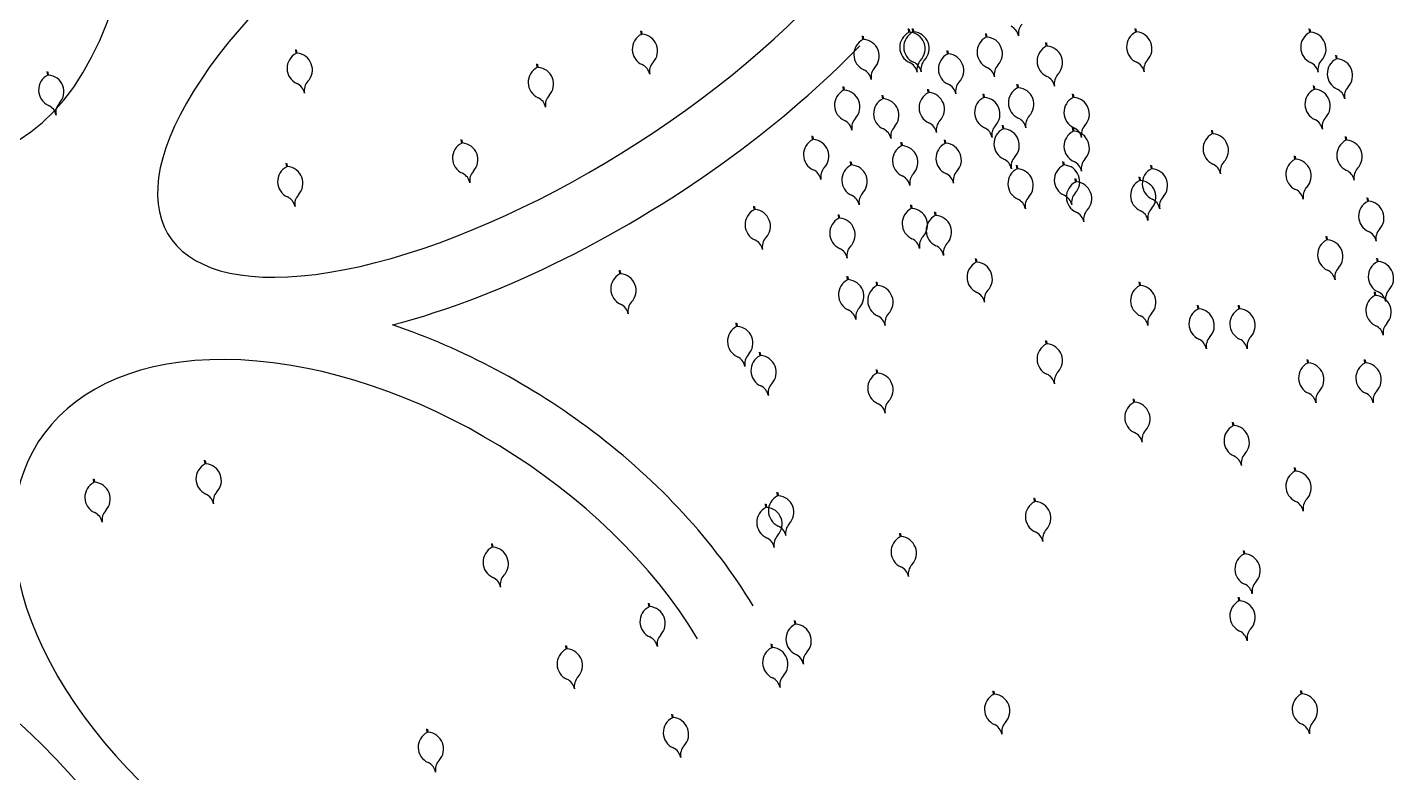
# Model space of a CAD drawing. Extents: x 3907.4 to 3911.57, y -3054.42 to -3053.7.
# Drawn here: x 3907.46963 to 3907.47843, y -3053.8627 to -3053.8579 of the extents above; entities that cross this region are included whole.
import ezdxf

# ---------------------------------------------------------------- set-up
doc = ezdxf.new("R2010")
doc.units = 0
doc.header["$LTSCALE"] = 2
doc.header["$MEASUREMENT"] = 0
doc.layers.add('AĞAÇ', color=9, linetype='CONTINUOUS')

msp = doc.modelspace()

# ---------------------------------------------------------------- linework, layer by layer
at = {"layer": 'AĞAÇ'}
for p, q in [((3907.473585990804, -3053.857948690104), (3907.473582966529, -3053.857924860811)), ((3907.473591774849, -3053.857947547848), (3907.473589177674, -3053.857927083822)), ((3907.475013672863, -3053.857982003266), (3907.475010648587, -3053.857958173972)), ((3907.475019456908, -3053.857980861009), (3907.475016859732, -3053.857960396983)), ((3907.475309283837, -3053.857935361884), (3907.475306259561, -3053.857911532591)), ((3907.475315067882, -3053.857934219628), (3907.475312470706, -3053.857913755602)), ((3907.475335102175, -3053.857933531841), (3907.4753320779, -3053.857909702548)), ((3907.47534088622, -3053.857932389585), (3907.475338289045, -3053.857911925559)), ((3907.475807155125, -3053.857966456138), (3907.47580413085, -3053.857942626845)), ((3907.47581293917, -3053.857965313882), (3907.475810341995, -3053.857944849856)), ((3907.476770855368, -3053.857933531841), (3907.476767831092, -3053.857909702548)), ((3907.476776639412, -3053.857932389585), (3907.476774042237, -3053.857911925559)), ((3907.477891990718, -3053.857935361884), (3907.477888966442, -3053.857911532591)), ((3907.477897774763, -3053.857934219628), (3907.477895177587, -3053.857913755602)), ((3907.471362150999, -3053.858070455688), (3907.471359126723, -3053.858046626394)), ((3907.471367935044, -3053.858069313431), (3907.471365337868, -3053.858048849405)), ((3907.475558219592, -3053.858075286289), (3907.475555195316, -3053.858051456996)), ((3907.475564003636, -3053.858074144033), (3907.475561406461, -3053.858053680007)), ((3907.476194076525, -3053.858024982207), (3907.476191052249, -3053.858001152914)), ((3907.47619986057, -3053.858023839951), (3907.476197263394, -3053.858003375925)), ((3907.472915792513, -3053.858161779875), (3907.472912768237, -3053.858137950582)), ((3907.472921576558, -3053.858160637619), (3907.472918979382, -3053.858140173593)), ((3907.478063134146, -3053.858106380544), (3907.478060109871, -3053.858082551251)), ((3907.478068918191, -3053.858105238287), (3907.478066321016, -3053.858084774261)), ((3907.469761615069, -3053.858211275371), (3907.469758590793, -3053.858187446077)), ((3907.469767399114, -3053.858210133114), (3907.469764801938, -3053.858189669088)), ((3907.474889205096, -3053.858308493588), (3907.47488618082, -3053.858284664295)), ((3907.474894989141, -3053.858307351332), (3907.474892391966, -3053.858286887306)), ((3907.475433751604, -3053.858324040716), (3907.475430727328, -3053.858300211422)), ((3907.475439535649, -3053.858322898459), (3907.475436938473, -3053.858302434433)), ((3907.475791596572, -3053.8583551351), (3907.475788572296, -3053.858331305807)), ((3907.476009415219, -3053.858292946461), (3907.476006390943, -3053.858269117168)), ((3907.476015199264, -3053.858291804205), (3907.476012602088, -3053.858271340179)), ((3907.476367260187, -3053.8583551351), (3907.476364235911, -3053.858331305807)), ((3907.47791945801, -3053.858302456905), (3907.477916433734, -3053.858278627612)), ((3907.477925242055, -3053.858301314649), (3907.47792264488, -3053.858280850623)), ((3907.47514053587, -3053.858363373954), (3907.475137511594, -3053.858339544661)), ((3907.475146319915, -3053.858362231698), (3907.475143722739, -3053.858341767672)), ((3907.475797380616, -3053.858353992844), (3907.475794783441, -3053.858333528818)), ((3907.476373044232, -3053.858353992844), (3907.476370447057, -3053.858333528818)), ((3907.475916064338, -3053.858557248145), (3907.475913040063, -3053.858533418852)), ((3907.475921848383, -3053.858556105889), (3907.475919251208, -3053.858535641863)), ((3907.476367260187, -3053.858572795272), (3907.476364235911, -3053.858548965979)), ((3907.476373044232, -3053.858571653016), (3907.476370447057, -3053.85855118899)), ((3907.47726311358, -3053.858589398636), (3907.477260089304, -3053.858565569343)), ((3907.477268897625, -3053.858588256379), (3907.477266300449, -3053.858567792353)), ((3907.472428375433, -3053.858648842211), (3907.472425351157, -3053.858625012917)), ((3907.472434159478, -3053.858647699954), (3907.472431562303, -3053.858627235928)), ((3907.474689018415, -3053.858626567492), (3907.474685994139, -3053.858602738199)), ((3907.474694802459, -3053.858625425236), (3907.474692205284, -3053.85860496121)), ((3907.475262608396, -3053.858666078296), (3907.475259584121, -3053.858642249003)), ((3907.475268392442, -3053.85866493604), (3907.475265795266, -3053.858644472014)), ((3907.475542661038, -3053.858650531038), (3907.475539636762, -3053.858626701745)), ((3907.475548445083, -3053.858649388782), (3907.475545847907, -3053.858628924756)), ((3907.478124565451, -3053.858630390368), (3907.478121541175, -3053.858606561074)), ((3907.478130349496, -3053.858629248111), (3907.47812775232, -3053.858608784085)), ((3907.474935880536, -3053.858790455444), (3907.47493285626, -3053.858766626151)), ((3907.474941664581, -3053.858789313188), (3907.474939067406, -3053.858768849162)), ((3907.476305026414, -3053.858790455444), (3907.476302002138, -3053.858766626151)), ((3907.476310810459, -3053.858789313188), (3907.476308213284, -3053.858768849162)), ((3907.477796393457, -3053.858753365432), (3907.477793369181, -3053.858729536139)), ((3907.477802177502, -3053.858752223176), (3907.477799580327, -3053.85873175915)), ((3907.471301223781, -3053.85880104919), (3907.471298199505, -3053.858777219897)), ((3907.471307007826, -3053.858799906934), (3907.47130441065, -3053.858779442908)), ((3907.476005944344, -3053.85881456282), (3907.476002920068, -3053.858790733527)), ((3907.476011728389, -3053.858813420564), (3907.476009131213, -3053.858792956538)), ((3907.476871352818, -3053.85881456282), (3907.476868328542, -3053.858790733527)), ((3907.476877136863, -3053.858813420564), (3907.476874539687, -3053.858792956538)), ((3907.476382818741, -3053.858899285595), (3907.476379794465, -3053.858875456302)), ((3907.476388602786, -3053.858898143339), (3907.47638600561, -3053.858877679313)), ((3907.476796099724, -3053.85888976103), (3907.476793075449, -3053.858865931737)), ((3907.476801883769, -3053.858888618774), (3907.476799286594, -3053.858868154748)), ((3907.47826539424, -3053.859023662873), (3907.478262369964, -3053.85899983358)), ((3907.478271178285, -3053.859022520617), (3907.478268581109, -3053.859002056591)), ((3907.474312754053, -3053.859077756358), (3907.474309729777, -3053.859053927064)), ((3907.474318538098, -3053.859076614101), (3907.474315940922, -3053.859056150076)), ((3907.474858087988, -3053.859132492894), (3907.474855063713, -3053.859108663601)), ((3907.474863872033, -3053.859131350638), (3907.474861274858, -3053.859110886612)), ((3907.47532484239, -3053.859070304255), (3907.475321818115, -3053.859046474961)), ((3907.475330626436, -3053.859069161998), (3907.47532802926, -3053.859048697972)), ((3907.475479174016, -3053.859115355528), (3907.475476149741, -3053.859091526235)), ((3907.475484958061, -3053.859114213271), (3907.475482360886, -3053.859093749245)), ((3907.478000900152, -3053.859272417299), (3907.477997875877, -3053.859248588006)), ((3907.478006684197, -3053.859271275043), (3907.478004087022, -3053.859250811017)), ((3907.473447345579, -3053.859491346314), (3907.473444321303, -3053.859467517022)), ((3907.473453129624, -3053.859490204058), (3907.473450532448, -3053.859469740032)), ((3907.475742559069, -3053.859416148105), (3907.475739534794, -3053.859392318812)), ((3907.475748343114, -3053.859415005848), (3907.475745745939, -3053.859394541822)), ((3907.478327628234, -3053.859412341705), (3907.478324603958, -3053.859388512411)), ((3907.478333412279, -3053.859411199448), (3907.478330815103, -3053.859390735422)), ((3907.474914777253, -3053.859528945354), (3907.474911752977, -3053.859505116061)), ((3907.474920561297, -3053.859527803098), (3907.474917964122, -3053.859507339072)), ((3907.475102909434, -3053.859566544393), (3907.475099885158, -3053.8595427151)), ((3907.475108693478, -3053.859565402137), (3907.475106096303, -3053.859544938111)), ((3907.476796099724, -3053.859566544393), (3907.476793075449, -3053.8595427151)), ((3907.476801883769, -3053.859565402137), (3907.476799286594, -3053.859544938111)), ((3907.47831206968, -3053.859630002007), (3907.478309045404, -3053.859606172714)), ((3907.478317853725, -3053.859628859751), (3907.47831525655, -3053.859608395725)), ((3907.477172364307, -3053.859716940813), (3907.477169340032, -3053.859693111519)), ((3907.477178148352, -3053.859715798556), (3907.477175551177, -3053.85969533453)), ((3907.477435749581, -3053.859716940813), (3907.477432725306, -3053.859693111519)), ((3907.477441533626, -3053.859715798556), (3907.477438936451, -3053.85969533453)), ((3907.474199874744, -3053.859829737931), (3907.474196850469, -3053.859805908638)), ((3907.474205658789, -3053.859828595675), (3907.474203061614, -3053.859808131649)), ((3907.474350380489, -3053.86001773339), (3907.474347356213, -3053.859993904096)), ((3907.474356164534, -3053.860016591133), (3907.474353567359, -3053.859996127107)), ((3907.476194076525, -3053.85994253518), (3907.476191052249, -3053.859918705887)), ((3907.47619986057, -3053.859941392924), (3907.476197263394, -3053.859920928898)), ((3907.477878436345, -3053.860065099152), (3907.477875412069, -3053.860041269859)), ((3907.47788422039, -3053.860063956896), (3907.477881623214, -3053.86004349287)), ((3907.478247630004, -3053.860065099152), (3907.478244605728, -3053.860041269859)), ((3907.478253414049, -3053.860063956896), (3907.478250816873, -3053.86004349287)), ((3907.475102909434, -3053.860130530639), (3907.475099885158, -3053.860106701346)), ((3907.475108693478, -3053.860129388383), (3907.475106096303, -3053.860108924357)), ((3907.476758473288, -3053.860318525967), (3907.476755449013, -3053.860294696673)), ((3907.476764257333, -3053.86031738371), (3907.476761660158, -3053.860296919685)), ((3907.477398123145, -3053.860468922386), (3907.47739509887, -3053.860445093093)), ((3907.47740390719, -3053.86046778013), (3907.477401310015, -3053.860447316104)), ((3907.470775627075, -3053.860714659254), (3907.470772602799, -3053.860690829962)), ((3907.470781411119, -3053.860713516998), (3907.470778813944, -3053.860693052972)), ((3907.477796393457, -3053.860761957678), (3907.477793369181, -3053.860738128385)), ((3907.477802177502, -3053.860760815422), (3907.477799580327, -3053.860740351396)), ((3907.470059853972, -3053.86083386793), (3907.470056829696, -3053.860810038637)), ((3907.470065638017, -3053.860832725674), (3907.470063040842, -3053.860812261648)), ((3907.474388006925, -3053.860995309461), (3907.47438498265, -3053.860971480168)), ((3907.474463259798, -3053.860920111251), (3907.474460235522, -3053.860896281959)), ((3907.474469043842, -3053.860918968995), (3907.474466446667, -3053.860898504969)), ((3907.476118823652, -3053.860957710291), (3907.476115799377, -3053.860933880998)), ((3907.476124607697, -3053.860956568034), (3907.476122010522, -3053.860936104008)), ((3907.47439379097, -3053.860994167205), (3907.474391193795, -3053.860973703179)), ((3907.472624707921, -3053.861251098621), (3907.472621683645, -3053.861227269328)), ((3907.472630491966, -3053.861249956365), (3907.472627894791, -3053.861229492339)), ((3907.475253415178, -3053.861183304789), (3907.475250390903, -3053.861159475496)), ((3907.475259199223, -3053.861182162533), (3907.475256602047, -3053.861161698507)), ((3907.477468221241, -3053.861294849408), (3907.477465196966, -3053.861271020115)), ((3907.477474005287, -3053.861293707152), (3907.477471408111, -3053.861273243126)), ((3907.477435749581, -3053.861596894746), (3907.477432725306, -3053.861573065453)), ((3907.477441533626, -3053.861595752489), (3907.477438936451, -3053.861575288463)), ((3907.47363547776, -3053.861634493785), (3907.473632453484, -3053.861610664492)), ((3907.473641261804, -3053.861633351529), (3907.473638664629, -3053.861612887503)), ((3907.474576139106, -3053.861747291034), (3907.47457311483, -3053.861723461741)), ((3907.474581923151, -3053.861746148778), (3907.474579325975, -3053.861725684752)), ((3907.47310189021, -3053.861906746663), (3907.473098865935, -3053.86188291737)), ((3907.473107674256, -3053.861905604407), (3907.47310507708, -3053.861885140381)), ((3907.474425633362, -3053.861897687323), (3907.474422609086, -3053.86187385803)), ((3907.474431417406, -3053.861896545066), (3907.474428820231, -3053.86187608104)), ((3907.475855438599, -3053.8621984799), (3907.475852414324, -3053.862174650607)), ((3907.475861222644, -3053.862197337643), (3907.475858625469, -3053.862176873617)), ((3907.4778374149, -3053.862196666332), (3907.477834390625, -3053.862172837039)), ((3907.477843198946, -3053.862195524076), (3907.47784060177, -3053.86217506005)), ((3907.473785983726, -3053.862348876319), (3907.47378295945, -3053.862325047026)), ((3907.47379176777, -3053.862347734063), (3907.473789170595, -3053.862327270037)), ((3907.472207173722, -3053.86244318616), (3907.472204149446, -3053.862419356867)), ((3907.472212957767, -3053.862442043904), (3907.472210360591, -3053.862421579878))]:
    msp.add_line(p, q, dxfattribs=at)
for centre, radius, start, end in [((3907.476101375355, -3053.857941660355), 8.665851140017088e-05, 136.7807498823022, 191.1712527772592), ((3907.473635055614, -3053.858044710848), 0.0001078301389786481, 117.0661848723325, 245.5617558112027), ((3907.473582894995, -3053.858055011735), 0.0001078301389786481, 316.7807498823022, 85.276320846058), ((3907.475358348646, -3053.858031382629), 0.0001078301389786481, 117.0661848723325, 245.5617558112027), ((3907.475384166984, -3053.858029552586), 0.0001078301389786481, 117.0661848723325, 245.5617558112027), ((3907.475306188027, -3053.858041683515), 0.0001078301389786481, 316.7807498823022, 85.276320846058), ((3907.475332006366, -3053.858039853472), 0.0001078301389786481, 316.7807498823022, 85.276320846058), ((3907.475856219934, -3053.858062476883), 0.0001078301389786481, 117.0661848723325, 245.5617558112027), ((3907.475804059316, -3053.858072777769), 0.0001078301389786481, 316.7807498823022, 85.276320846058), ((3907.475931342259, -3053.857975239167), 8.665851140017088e-05, 11.1712527772592, 65.56175581120272), ((3907.476819920177, -3053.858029552586), 0.0001078301389786481, 117.0661848723325, 245.5617558112027), ((3907.476767759558, -3053.858039853472), 0.0001078301389786481, 316.7807498823022, 85.276320846058), ((3907.477941055527, -3053.858031382629), 0.0001078301389786481, 117.0661848723325, 245.5617558112027), ((3907.477888894909, -3053.858041683515), 0.0001078301389786481, 316.7807498823022, 85.276320846058), ((3907.475062737672, -3053.85807802401), 0.0001078301389786481, 117.0661848723325, 245.5617558112027), ((3907.475010577054, -3053.858088324896), 0.0001078301389786481, 316.7807498823022, 85.276320846058), ((3907.476243141334, -3053.858121002952), 0.0001078301389786481, 117.0661848723325, 245.5617558112027), ((3907.476190980715, -3053.858131303838), 0.0001078301389786481, 316.7807498823022, 85.276320846058), ((3907.471411215808, -3053.858166476432), 0.0001078301389786481, 117.0661848723325, 245.5617558112027), ((3907.47135905519, -3053.858176777318), 0.0001078301389786481, 316.7807498823022, 85.276320846058), ((3907.473554593284, -3053.858221774816), 8.665851140017088e-05, 11.1712527772592, 65.56175581120272), ((3907.473724626381, -3053.858188196004), 8.665851140017088e-05, 136.7807498823022, 191.1712527772592), ((3907.475277886317, -3053.858208446597), 8.665851140017088e-05, 11.1712527772592, 65.56175581120272), ((3907.475303704655, -3053.858206616554), 8.665851140017088e-05, 11.1712527772592, 65.56175581120272), ((3907.475447919413, -3053.858174867784), 8.665851140017088e-05, 136.7807498823022, 191.1712527772592), ((3907.475473737752, -3053.858173037741), 8.665851140017088e-05, 136.7807498823022, 191.1712527772592), ((3907.475607284401, -3053.858171307034), 0.0001078301389786481, 117.0661848723325, 245.5617558112027), ((3907.475555123783, -3053.85818160792), 0.0001078301389786481, 316.7807498823022, 85.276320846058), ((3907.475945790702, -3053.858205962038), 8.665851140017088e-05, 136.7807498823022, 191.1712527772592), ((3907.476739457848, -3053.858206616554), 8.665851140017088e-05, 11.1712527772592, 65.56175581120272), ((3907.476909490944, -3053.858173037741), 8.665851140017088e-05, 136.7807498823022, 191.1712527772592), ((3907.477860593198, -3053.858208446597), 8.665851140017088e-05, 11.1712527772592, 65.56175581120272), ((3907.478030626294, -3053.858174867784), 8.665851140017088e-05, 136.7807498823022, 191.1712527772592), ((3907.478112198955, -3053.858202401288), 0.0001078301389786481, 117.0661848723325, 245.5617558112027), ((3907.478060038337, -3053.858212702175), 0.0001078301389786481, 316.7807498823022, 85.276320846058), ((3907.469810679878, -3053.858307296115), 0.0001078301389786481, 117.0661848723325, 245.5617558112027), ((3907.469758519259, -3053.858317597002), 0.0001078301389786481, 316.7807498823022, 85.276320846058), ((3907.472964857322, -3053.85825780062), 0.0001078301389786481, 117.0661848723325, 245.5617558112027), ((3907.472912696704, -3053.858268101506), 0.0001078301389786481, 316.7807498823022, 85.276320846058), ((3907.474982275343, -3053.858255087978), 8.665851140017088e-05, 11.1712527772592, 65.56175581120272), ((3907.475152308439, -3053.858221509166), 8.665851140017088e-05, 136.7807498823022, 191.1712527772592), ((3907.475775757606, -3053.858239540851), 8.665851140017088e-05, 11.1712527772592, 65.56175581120272), ((3907.476162679005, -3053.85829806692), 8.665851140017088e-05, 11.1712527772592, 65.56175581120272), ((3907.476332712101, -3053.858264488107), 8.665851140017088e-05, 136.7807498823022, 191.1712527772592), ((3907.471330753479, -3053.8583435404), 8.665851140017088e-05, 11.1712527772592, 65.56175581120272), ((3907.471500786575, -3053.858309961588), 8.665851140017088e-05, 136.7807498823022, 191.1712527772592), ((3907.474938269905, -3053.858404514333), 0.0001078301389786481, 117.0661848723325, 245.5617558112027), ((3907.474886109287, -3053.858414815219), 0.0001078301389786481, 316.7807498823022, 85.276320846058), ((3907.475482816413, -3053.85842006146), 0.0001078301389786481, 117.0661848723325, 245.5617558112027), ((3907.475430655794, -3053.858430362347), 0.0001078301389786481, 316.7807498823022, 85.276320846058), ((3907.475526822072, -3053.858348371002), 8.665851140017088e-05, 11.1712527772592, 65.56175581120272), ((3907.475696855168, -3053.85831479219), 8.665851140017088e-05, 136.7807498823022, 191.1712527772592), ((3907.476058480028, -3053.858388967206), 0.0001078301389786481, 117.0661848723325, 245.5617558112027), ((3907.47600631941, -3053.858399268092), 0.0001078301389786481, 316.7807498823022, 85.276320846058), ((3907.477968522819, -3053.85839847765), 0.0001078301389786481, 117.0661848723325, 245.5617558112027), ((3907.477916362201, -3053.858408778536), 0.0001078301389786481, 316.7807498823022, 85.276320846058), ((3907.478031736627, -3053.858379465256), 8.665851140017088e-05, 11.1712527772592, 65.56175581120272), ((3907.478201769723, -3053.858345886444), 8.665851140017088e-05, 136.7807498823022, 191.1712527772592), ((3907.469730217549, -3053.858484360083), 8.665851140017088e-05, 11.1712527772592, 65.56175581120272), ((3907.469900250645, -3053.858450781271), 8.665851140017088e-05, 136.7807498823022, 191.1712527772592), ((3907.472884394993, -3053.858434864588), 8.665851140017088e-05, 11.1712527772592, 65.56175581120272), ((3907.473054428089, -3053.858401285775), 8.665851140017088e-05, 136.7807498823022, 191.1712527772592), ((3907.475189600679, -3053.858459394699), 0.0001078301389786481, 117.0661848723325, 245.5617558112027), ((3907.47513744006, -3053.858469695585), 0.0001078301389786481, 316.7807498823022, 85.276320846058), ((3907.475840661381, -3053.858451155845), 0.0001078301389786481, 117.0661848723325, 245.5617558112027), ((3907.475788500763, -3053.858461456731), 0.0001078301389786481, 316.7807498823022, 85.276320846058), ((3907.476416324996, -3053.858451155845), 0.0001078301389786481, 117.0661848723325, 245.5617558112027), ((3907.476364164378, -3053.858461456731), 0.0001078301389786481, 316.7807498823022, 85.276320846058), ((3907.474857807576, -3053.858581578301), 8.665851140017088e-05, 11.1712527772592, 65.56175581120272), ((3907.475027840672, -3053.858547999488), 8.665851140017088e-05, 136.7807498823022, 191.1712527772592), ((3907.47557238718, -3053.858563546615), 8.665851140017088e-05, 136.7807498823022, 191.1712527772592), ((3907.475978017699, -3053.858566031174), 8.665851140017088e-05, 11.1712527772592, 65.56175581120272), ((3907.476148050795, -3053.858532452361), 8.665851140017088e-05, 136.7807498823022, 191.1712527772592), ((3907.47788806049, -3053.858575541617), 8.665851140017088e-05, 11.1712527772592, 65.56175581120272), ((3907.478058093586, -3053.858541962805), 8.665851140017088e-05, 136.7807498823022, 191.1712527772592), ((3907.47510913835, -3053.858636458667), 8.665851140017088e-05, 11.1712527772592, 65.56175581120272), ((3907.475279171446, -3053.858602879855), 8.665851140017088e-05, 136.7807498823022, 191.1712527772592), ((3907.475402354084, -3053.858597125428), 8.665851140017088e-05, 11.1712527772592, 65.56175581120272), ((3907.475760199052, -3053.858628219813), 8.665851140017088e-05, 11.1712527772592, 65.56175581120272), ((3907.475930232148, -3053.858594641), 8.665851140017088e-05, 136.7807498823022, 191.1712527772592), ((3907.475965129147, -3053.85865326889), 0.0001078301389786481, 117.0661848723325, 245.5617558112027), ((3907.475912968529, -3053.858663569776), 0.0001078301389786481, 316.7807498823022, 85.276320846058), ((3907.476416324996, -3053.858668816017), 0.0001078301389786481, 117.0661848723325, 245.5617558112027), ((3907.476335862667, -3053.858628219813), 8.665851140017088e-05, 11.1712527772592, 65.56175581120272), ((3907.476364164378, -3053.858679116903), 0.0001078301389786481, 316.7807498823022, 85.276320846058), ((3907.476505895763, -3053.858594641), 8.665851140017088e-05, 136.7807498823022, 191.1712527772592), ((3907.477312178389, -3053.85868541938), 0.0001078301389786481, 117.0661848723325, 245.5617558112027), ((3907.47726001777, -3053.858695720266), 0.0001078301389786481, 316.7807498823022, 85.276320846058), ((3907.472477440242, -3053.858744862955), 0.0001078301389786481, 117.0661848723325, 245.5617558112027), ((3907.472425279624, -3053.858755163842), 0.0001078301389786481, 316.7807498823022, 85.276320846058), ((3907.474738083224, -3053.858722588237), 0.0001078301389786481, 117.0661848723325, 245.5617558112027), ((3907.474685922605, -3053.858732889123), 0.0001078301389786481, 316.7807498823022, 85.276320846058), ((3907.475311673205, -3053.858762099041), 0.0001078301389786481, 117.0661848723325, 245.5617558112027), ((3907.475259512587, -3053.858772399927), 0.0001078301389786481, 316.7807498823022, 85.276320846058), ((3907.475591725847, -3053.858746551783), 0.0001078301389786481, 117.0661848723325, 245.5617558112027), ((3907.475539565229, -3053.858756852669), 0.0001078301389786481, 316.7807498823022, 85.276320846058), ((3907.47817363026, -3053.858726411112), 0.0001078301389786481, 117.0661848723325, 245.5617558112027), ((3907.478121469641, -3053.858736711999), 0.0001078301389786481, 316.7807498823022, 85.276320846058), ((3907.475884666819, -3053.858830332857), 8.665851140017088e-05, 11.1712527772592, 65.56175581120272), ((3907.476054699915, -3053.858796754045), 8.665851140017088e-05, 136.7807498823022, 191.1712527772592), ((3907.476335862667, -3053.858845879985), 8.665851140017088e-05, 11.1712527772592, 65.56175581120272), ((3907.476505895763, -3053.858812301172), 8.665851140017088e-05, 136.7807498823022, 191.1712527772592), ((3907.477401749156, -3053.858828904536), 8.665851140017088e-05, 136.7807498823022, 191.1712527772592), ((3907.477845458266, -3053.858849386177), 0.0001078301389786481, 117.0661848723325, 245.5617558112027), ((3907.477793297648, -3053.858859687063), 0.0001078301389786481, 316.7807498823022, 85.276320846058), ((3907.47135028859, -3053.858897069935), 0.0001078301389786481, 117.0661848723325, 245.5617558112027), ((3907.471298127972, -3053.858907370821), 0.0001078301389786481, 316.7807498823022, 85.276320846058), ((3907.472396977913, -3053.858921926923), 8.665851140017088e-05, 11.1712527772592, 65.56175581120272), ((3907.472567011009, -3053.858888348111), 8.665851140017088e-05, 136.7807498823022, 191.1712527772592), ((3907.474657620895, -3053.858899652205), 8.665851140017088e-05, 11.1712527772592, 65.56175581120272), ((3907.474827653991, -3053.858866073392), 8.665851140017088e-05, 136.7807498823022, 191.1712527772592), ((3907.474984945345, -3053.858886476188), 0.0001078301389786481, 117.0661848723325, 245.5617558112027), ((3907.474932784727, -3053.858896777075), 0.0001078301389786481, 316.7807498823022, 85.276320846058), ((3907.475401243973, -3053.858905584196), 8.665851140017088e-05, 136.7807498823022, 191.1712527772592), ((3907.475511263518, -3053.858923615751), 8.665851140017088e-05, 11.1712527772592, 65.56175581120272), ((3907.475681296614, -3053.858890036938), 8.665851140017088e-05, 136.7807498823022, 191.1712527772592), ((3907.476055009153, -3053.858910583564), 0.0001078301389786481, 117.0661848723325, 245.5617558112027), ((3907.476002848535, -3053.858920884451), 0.0001078301389786481, 316.7807498823022, 85.276320846058), ((3907.476354091223, -3053.858886476188), 0.0001078301389786481, 117.0661848723325, 245.5617558112027), ((3907.476301930605, -3053.858896777075), 0.0001078301389786481, 316.7807498823022, 85.276320846058), ((3907.476920417627, -3053.858910583564), 0.0001078301389786481, 117.0661848723325, 245.5617558112027), ((3907.476868257009, -3053.858920884451), 0.0001078301389786481, 316.7807498823022, 85.276320846058), ((3907.47723171606, -3053.858862483348), 8.665851140017088e-05, 11.1712527772592, 65.56175581120272), ((3907.478093167931, -3053.85890347508), 8.665851140017088e-05, 11.1712527772592, 65.56175581120272), ((3907.478263201027, -3053.858869896268), 8.665851140017088e-05, 136.7807498823022, 191.1712527772592), ((3907.475231210877, -3053.858939163008), 8.665851140017088e-05, 11.1712527772592, 65.56175581120272), ((3907.47643188355, -3053.858995306339), 0.0001078301389786481, 117.0661848723325, 245.5617558112027), ((3907.476379722932, -3053.859005607226), 0.0001078301389786481, 316.7807498823022, 85.276320846058), ((3907.476845164533, -3053.858985781774), 0.0001078301389786481, 117.0661848723325, 245.5617558112027), ((3907.476793003915, -3053.858996082661), 0.0001078301389786481, 316.7807498823022, 85.276320846058), ((3907.477764995937, -3053.859026450145), 8.665851140017088e-05, 11.1712527772592, 65.56175581120272), ((3907.477935029033, -3053.858992871332), 8.665851140017088e-05, 136.7807498823022, 191.1712527772592), ((3907.471269826261, -3053.859074133903), 8.665851140017088e-05, 11.1712527772592, 65.56175581120272), ((3907.471439859357, -3053.85904055509), 8.665851140017088e-05, 136.7807498823022, 191.1712527772592), ((3907.474904483016, -3053.859063540156), 8.665851140017088e-05, 11.1712527772592, 65.56175581120272), ((3907.475074516112, -3053.859029961344), 8.665851140017088e-05, 136.7807498823022, 191.1712527772592), ((3907.475974546824, -3053.859087647533), 8.665851140017088e-05, 11.1712527772592, 65.56175581120272), ((3907.47614457992, -3053.85905406872), 8.665851140017088e-05, 136.7807498823022, 191.1712527772592), ((3907.476273628894, -3053.859063540156), 8.665851140017088e-05, 11.1712527772592, 65.56175581120272), ((3907.47644366199, -3053.859029961344), 8.665851140017088e-05, 136.7807498823022, 191.1712527772592), ((3907.476839955298, -3053.859087647533), 8.665851140017088e-05, 11.1712527772592, 65.56175581120272), ((3907.477009988394, -3053.85905406872), 8.665851140017088e-05, 136.7807498823022, 191.1712527772592), ((3907.478314459049, -3053.859119683618), 0.0001078301389786481, 117.0661848723325, 245.5617558112027), ((3907.478262298431, -3053.859129984504), 0.0001078301389786481, 316.7807498823022, 85.276320846058), ((3907.474361818862, -3053.859173777102), 0.0001078301389786481, 117.0661848723325, 245.5617558112027), ((3907.474309658244, -3053.859184077989), 0.0001078301389786481, 316.7807498823022, 85.276320846058), ((3907.475373907199, -3053.859166324999), 0.0001078301389786481, 117.0661848723325, 245.5617558112027), ((3907.475321746581, -3053.859176625886), 0.0001078301389786481, 316.7807498823022, 85.276320846058), ((3907.475528238826, -3053.859211376272), 0.0001078301389786481, 117.0661848723325, 245.5617558112027), ((3907.475476078207, -3053.859221677159), 0.0001078301389786481, 316.7807498823022, 85.276320846058), ((3907.476351421221, -3053.859172370308), 8.665851140017088e-05, 11.1712527772592, 65.56175581120272), ((3907.476521454317, -3053.859138791495), 8.665851140017088e-05, 136.7807498823022, 191.1712527772592), ((3907.476764702204, -3053.859162845742), 8.665851140017088e-05, 11.1712527772592, 65.56175581120272), ((3907.476934735301, -3053.85912926693), 8.665851140017088e-05, 136.7807498823022, 191.1712527772592), ((3907.474907152797, -3053.859228513638), 0.0001078301389786481, 117.0661848723325, 245.5617558112027), ((3907.474854992179, -3053.859238814525), 0.0001078301389786481, 316.7807498823022, 85.276320846058), ((3907.478404029816, -3053.859263168773), 8.665851140017088e-05, 136.7807498823022, 191.1712527772592), ((3907.474281356533, -3053.85935084107), 8.665851140017088e-05, 11.1712527772592, 65.56175581120272), ((3907.474451389629, -3053.859317262258), 8.665851140017088e-05, 136.7807498823022, 191.1712527772592), ((3907.475293444871, -3053.859343388967), 8.665851140017088e-05, 11.1712527772592, 65.56175581120272), ((3907.475463477967, -3053.859309810155), 8.665851140017088e-05, 136.7807498823022, 191.1712527772592), ((3907.475617809593, -3053.859354861428), 8.665851140017088e-05, 136.7807498823022, 191.1712527772592), ((3907.478049964961, -3053.859368438043), 0.0001078301389786481, 117.0661848723325, 245.5617558112027), ((3907.477997804343, -3053.85937873893), 0.0001078301389786481, 316.7807498823022, 85.276320846058), ((3907.47823399672, -3053.859296747586), 8.665851140017088e-05, 11.1712527772592, 65.56175581120272), ((3907.474826690468, -3053.859405577606), 8.665851140017088e-05, 11.1712527772592, 65.56175581120272), ((3907.474996723564, -3053.859371998794), 8.665851140017088e-05, 136.7807498823022, 191.1712527772592), ((3907.475447776496, -3053.85938844024), 8.665851140017088e-05, 11.1712527772592, 65.56175581120272), ((3907.475791623879, -3053.85951216885), 0.0001078301389786481, 117.0661848723325, 245.5617558112027), ((3907.47573946326, -3053.859522469736), 0.0001078301389786481, 316.7807498823022, 85.276320846058), ((3907.477969502633, -3053.859545502012), 8.665851140017088e-05, 11.1712527772592, 65.56175581120272), ((3907.478139535729, -3053.859511923199), 8.665851140017088e-05, 136.7807498823022, 191.1712527772592), ((3907.478376693043, -3053.859508362449), 0.0001078301389786481, 117.0661848723325, 245.5617558112027), ((3907.478324532425, -3053.859518663336), 0.0001078301389786481, 316.7807498823022, 85.276320846058), ((3907.473496410388, -3053.859587367059), 0.0001078301389786481, 117.0661848723325, 245.5617558112027), ((3907.47344424977, -3053.859597667945), 0.0001078301389786481, 316.7807498823022, 85.276320846058), ((3907.474963842062, -3053.859624966099), 0.0001078301389786481, 117.0661848723325, 245.5617558112027), ((3907.474911681444, -3053.859635266985), 0.0001078301389786481, 316.7807498823022, 85.276320846058), ((3907.475151974243, -3053.859662565138), 0.0001078301389786481, 117.0661848723325, 245.5617558112027), ((3907.475099813624, -3053.859672866025), 0.0001078301389786481, 316.7807498823022, 85.276320846058), ((3907.475711161549, -3053.859689232817), 8.665851140017088e-05, 11.1712527772592, 65.56175581120272), ((3907.475881194646, -3053.859655654005), 8.665851140017088e-05, 136.7807498823022, 191.1712527772592), ((3907.476845164533, -3053.859662565138), 0.0001078301389786481, 117.0661848723325, 245.5617558112027), ((3907.476793003915, -3053.859672866025), 0.0001078301389786481, 316.7807498823022, 85.276320846058), ((3907.478361134489, -3053.859726022752), 0.0001078301389786481, 117.0661848723325, 245.5617558112027), ((3907.478308973871, -3053.859736323638), 0.0001078301389786481, 316.7807498823022, 85.276320846058), ((3907.478296230714, -3053.859685426417), 8.665851140017088e-05, 11.1712527772592, 65.56175581120272), ((3907.47846626381, -3053.859651847605), 8.665851140017088e-05, 136.7807498823022, 191.1712527772592), ((3907.473415948059, -3053.859764431027), 8.665851140017088e-05, 11.1712527772592, 65.56175581120272), ((3907.473585981155, -3053.859730852214), 8.665851140017088e-05, 136.7807498823022, 191.1712527772592), ((3907.474883379733, -3053.859802030066), 8.665851140017088e-05, 11.1712527772592, 65.56175581120272), ((3907.475053412829, -3053.859768451254), 8.665851140017088e-05, 136.7807498823022, 191.1712527772592), ((3907.477221429116, -3053.859812961557), 0.0001078301389786481, 117.0661848723325, 245.5617558112027), ((3907.477169268498, -3053.859823262444), 0.0001078301389786481, 316.7807498823022, 85.276320846058), ((3907.477484814391, -3053.859812961557), 0.0001078301389786481, 117.0661848723325, 245.5617558112027), ((3907.477432653772, -3053.859823262444), 0.0001078301389786481, 316.7807498823022, 85.276320846058), ((3907.475071511914, -3053.859839629106), 8.665851140017088e-05, 11.1712527772592, 65.56175581120272), ((3907.47524154501, -3053.859806050293), 8.665851140017088e-05, 136.7807498823022, 191.1712527772592), ((3907.476764702204, -3053.859839629106), 8.665851140017088e-05, 11.1712527772592, 65.56175581120272), ((3907.476934735301, -3053.859806050293), 8.665851140017088e-05, 136.7807498823022, 191.1712527772592), ((3907.478280672161, -3053.859903086719), 8.665851140017088e-05, 11.1712527772592, 65.56175581120272), ((3907.478450705256, -3053.859869507907), 8.665851140017088e-05, 136.7807498823022, 191.1712527772592), ((3907.474248939553, -3053.859925758675), 0.0001078301389786481, 117.0661848723325, 245.5617558112027), ((3907.474196778935, -3053.859936059562), 0.0001078301389786481, 316.7807498823022, 85.276320846058), ((3907.477140966787, -3053.859990025525), 8.665851140017088e-05, 11.1712527772592, 65.56175581120272), ((3907.477310999883, -3053.859956446713), 8.665851140017088e-05, 136.7807498823022, 191.1712527772592), ((3907.477404352062, -3053.859990025525), 8.665851140017088e-05, 11.1712527772592, 65.56175581120272), ((3907.477574385158, -3053.859956446713), 8.665851140017088e-05, 136.7807498823022, 191.1712527772592), ((3907.476243141334, -3053.860038555924), 0.0001078301389786481, 117.0661848723325, 245.5617558112027), ((3907.476190980715, -3053.860048856811), 0.0001078301389786481, 316.7807498823022, 85.276320846058), ((3907.474168477225, -3053.860102822644), 8.665851140017088e-05, 11.1712527772592, 65.56175581120272), ((3907.474338510321, -3053.860069243831), 8.665851140017088e-05, 136.7807498823022, 191.1712527772592), ((3907.474399445298, -3053.860113754134), 0.0001078301389786481, 117.0661848723325, 245.5617558112027), ((3907.47434728468, -3053.860124055021), 0.0001078301389786481, 316.7807498823022, 85.276320846058), ((3907.477927501154, -3053.860161119896), 0.0001078301389786481, 117.0661848723325, 245.5617558112027), ((3907.477875340535, -3053.860171420783), 0.0001078301389786481, 316.7807498823022, 85.276320846058), ((3907.478296694813, -3053.860161119896), 0.0001078301389786481, 117.0661848723325, 245.5617558112027), ((3907.478244534194, -3053.860171420783), 0.0001078301389786481, 316.7807498823022, 85.276320846058), ((3907.475151974243, -3053.860226551383), 0.0001078301389786481, 117.0661848723325, 245.5617558112027), ((3907.475099813624, -3053.86023685227), 0.0001078301389786481, 316.7807498823022, 85.276320846058), ((3907.476162679005, -3053.860215619893), 8.665851140017088e-05, 11.1712527772592, 65.56175581120272), ((3907.476332712101, -3053.86018204108), 8.665851140017088e-05, 136.7807498823022, 191.1712527772592), ((3907.474318982969, -3053.860290818102), 8.665851140017088e-05, 11.1712527772592, 65.56175581120272), ((3907.474489016065, -3053.86025723929), 8.665851140017088e-05, 136.7807498823022, 191.1712527772592), ((3907.477847038825, -3053.860338183865), 8.665851140017088e-05, 11.1712527772592, 65.56175581120272), ((3907.478017071921, -3053.860304605052), 8.665851140017088e-05, 136.7807498823022, 191.1712527772592), ((3907.478216232484, -3053.860338183865), 8.665851140017088e-05, 11.1712527772592, 65.56175581120272), ((3907.47838626558, -3053.860304605052), 8.665851140017088e-05, 136.7807498823022, 191.1712527772592), ((3907.475071511914, -3053.860403615351), 8.665851140017088e-05, 11.1712527772592, 65.56175581120272), ((3907.47524154501, -3053.860370036539), 8.665851140017088e-05, 136.7807498823022, 191.1712527772592), ((3907.476807538097, -3053.860414546711), 0.0001078301389786481, 117.0661848723325, 245.5617558112027), ((3907.476755377479, -3053.860424847598), 0.0001078301389786481, 316.7807498823022, 85.276320846058), ((3907.476727075768, -3053.860591610679), 8.665851140017088e-05, 11.1712527772592, 65.56175581120272), ((3907.476897108864, -3053.860558031867), 8.665851140017088e-05, 136.7807498823022, 191.1712527772592), ((3907.477447187955, -3053.860564943131), 0.0001078301389786481, 117.0661848723325, 245.5617558112027), ((3907.477395027336, -3053.860575244017), 0.0001078301389786481, 316.7807498823022, 85.276320846058), ((3907.477366725625, -3053.860742007098), 8.665851140017088e-05, 11.1712527772592, 65.56175581120272), ((3907.477536758722, -3053.860708428286), 8.665851140017088e-05, 136.7807498823022, 191.1712527772592), ((3907.470824691884, -3053.860810679999), 0.0001078301389786481, 117.0661848723325, 245.5617558112027), ((3907.470772531266, -3053.860820980886), 0.0001078301389786481, 316.7807498823022, 85.276320846058), ((3907.477845458266, -3053.860857978423), 0.0001078301389786481, 117.0661848723325, 245.5617558112027), ((3907.477793297648, -3053.860868279309), 0.0001078301389786481, 316.7807498823022, 85.276320846058), ((3907.470108918781, -3053.860929888674), 0.0001078301389786481, 117.0661848723325, 245.5617558112027), ((3907.470056758163, -3053.860940189561), 0.0001078301389786481, 316.7807498823022, 85.276320846058), ((3907.470744229555, -3053.860987743967), 8.665851140017088e-05, 11.1712527772592, 65.56175581120272), ((3907.470914262651, -3053.860954165154), 8.665851140017088e-05, 136.7807498823022, 191.1712527772592), ((3907.474512324607, -3053.861016131996), 0.0001078301389786481, 117.0661848723325, 245.5617558112027), ((3907.474460163988, -3053.861026432882), 0.0001078301389786481, 316.7807498823022, 85.276320846058), ((3907.476167888462, -3053.861053731036), 0.0001078301389786481, 117.0661848723325, 245.5617558112027), ((3907.476115727843, -3053.861064031922), 0.0001078301389786481, 316.7807498823022, 85.276320846058), ((3907.477764995937, -3053.861035042391), 8.665851140017088e-05, 11.1712527772592, 65.56175581120272), ((3907.477935029033, -3053.861001463578), 8.665851140017088e-05, 136.7807498823022, 191.1712527772592), ((3907.470028456452, -3053.861106952643), 8.665851140017088e-05, 11.1712527772592, 65.56175581120272), ((3907.470198489548, -3053.86107337383), 8.665851140017088e-05, 136.7807498823022, 191.1712527772592), ((3907.474437071734, -3053.861091330205), 0.0001078301389786481, 117.0661848723325, 245.5617558112027), ((3907.474384911116, -3053.861101631092), 0.0001078301389786481, 316.7807498823022, 85.276320846058), ((3907.474431862278, -3053.861193195964), 8.665851140017088e-05, 11.1712527772592, 65.56175581120272), ((3907.474601895374, -3053.861159617151), 8.665851140017088e-05, 136.7807498823022, 191.1712527772592), ((3907.476257459229, -3053.861197216191), 8.665851140017088e-05, 136.7807498823022, 191.1712527772592), ((3907.474356609405, -3053.861268394174), 8.665851140017088e-05, 11.1712527772592, 65.56175581120272), ((3907.474526642502, -3053.861234815361), 8.665851140017088e-05, 136.7807498823022, 191.1712527772592), ((3907.475302479987, -3053.861279325533), 0.0001078301389786481, 117.0661848723325, 245.5617558112027), ((3907.475250319369, -3053.86128962642), 0.0001078301389786481, 316.7807498823022, 85.276320846058), ((3907.476087426132, -3053.861230795003), 8.665851140017088e-05, 11.1712527772592, 65.56175581120272), ((3907.47267377273, -3053.861347119365), 0.0001078301389786481, 117.0661848723325, 245.5617558112027), ((3907.472621612112, -3053.861357420252), 0.0001078301389786481, 316.7807498823022, 85.276320846058), ((3907.477517286051, -3053.861390870152), 0.0001078301389786481, 117.0661848723325, 245.5617558112027), ((3907.477465125432, -3053.861401171039), 0.0001078301389786481, 316.7807498823022, 85.276320846058), ((3907.475222017658, -3053.861456389502), 8.665851140017088e-05, 11.1712527772592, 65.56175581120272), ((3907.475392050755, -3053.861422810689), 8.665851140017088e-05, 136.7807498823022, 191.1712527772592), ((3907.472593310401, -3053.861524183334), 8.665851140017088e-05, 11.1712527772592, 65.56175581120272), ((3907.472763343497, -3053.861490604521), 8.665851140017088e-05, 136.7807498823022, 191.1712527772592), ((3907.477436823722, -3053.861567934121), 8.665851140017088e-05, 11.1712527772592, 65.56175581120272), ((3907.477606856818, -3053.861534355308), 8.665851140017088e-05, 136.7807498823022, 191.1712527772592), ((3907.473684542569, -3053.86173051453), 0.0001078301389786481, 117.0661848723325, 245.5617558112027), ((3907.473632381951, -3053.861740815416), 0.0001078301389786481, 316.7807498823022, 85.276320846058), ((3907.477484814391, -3053.86169291549), 0.0001078301389786481, 117.0661848723325, 245.5617558112027), ((3907.477432653772, -3053.861703216377), 0.0001078301389786481, 316.7807498823022, 85.276320846058), ((3907.474625203915, -3053.861843311779), 0.0001078301389786481, 117.0661848723325, 245.5617558112027), ((3907.474573043297, -3053.861853612666), 0.0001078301389786481, 316.7807498823022, 85.276320846058), ((3907.47360408024, -3053.861907578498), 8.665851140017088e-05, 11.1712527772592, 65.56175581120272), ((3907.473774113336, -3053.861873999685), 8.665851140017088e-05, 136.7807498823022, 191.1712527772592), ((3907.477404352062, -3053.861869979458), 8.665851140017088e-05, 11.1712527772592, 65.56175581120272), ((3907.477574385158, -3053.861836400646), 8.665851140017088e-05, 136.7807498823022, 191.1712527772592), ((3907.47315095502, -3053.862002767407), 0.0001078301389786481, 117.0661848723325, 245.5617558112027), ((3907.473098794401, -3053.862013068294), 0.0001078301389786481, 316.7807498823022, 85.276320846058), ((3907.474474698171, -3053.861993708068), 0.0001078301389786481, 117.0661848723325, 245.5617558112027), ((3907.474422537552, -3053.862004008954), 0.0001078301389786481, 316.7807498823022, 85.276320846058), ((3907.474714774683, -3053.861986796934), 8.665851140017088e-05, 136.7807498823022, 191.1712527772592), ((3907.474544741586, -3053.862020375747), 8.665851140017088e-05, 11.1712527772592, 65.56175581120272), ((3907.473070492691, -3053.862179831375), 8.665851140017088e-05, 11.1712527772592, 65.56175581120272), ((3907.473240525787, -3053.862146252563), 8.665851140017088e-05, 136.7807498823022, 191.1712527772592), ((3907.474394235842, -3053.862170772035), 8.665851140017088e-05, 11.1712527772592, 65.56175581120272), ((3907.474564268938, -3053.862137193223), 8.665851140017088e-05, 136.7807498823022, 191.1712527772592), ((3907.475904503408, -3053.862294500645), 0.0001078301389786481, 117.0661848723325, 245.5617558112027), ((3907.47585234279, -3053.862304801531), 0.0001078301389786481, 316.7807498823022, 85.276320846058), ((3907.47788647971, -3053.862292687077), 0.0001078301389786481, 117.0661848723325, 245.5617558112027), ((3907.477834319091, -3053.862302987963), 0.0001078301389786481, 316.7807498823022, 85.276320846058), ((3907.473835048535, -3053.862444897064), 0.0001078301389786481, 117.0661848723325, 245.5617558112027), ((3907.473782887916, -3053.86245519795), 0.0001078301389786481, 316.7807498823022, 85.276320846058), ((3907.475994074176, -3053.8624379858), 8.665851140017088e-05, 136.7807498823022, 191.1712527772592), ((3907.477976050477, -3053.862436172232), 8.665851140017088e-05, 136.7807498823022, 191.1712527772592), ((3907.472256238531, -3053.862539206904), 0.0001078301389786481, 117.0661848723325, 245.5617558112027), ((3907.472204077912, -3053.862549507791), 0.0001078301389786481, 316.7807498823022, 85.276320846058), ((3907.475824041079, -3053.862471564612), 8.665851140017088e-05, 11.1712527772592, 65.56175581120272), ((3907.477806017381, -3053.862469751045), 8.665851140017088e-05, 11.1712527772592, 65.56175581120272), ((3907.473754586206, -3053.862621961031), 8.665851140017088e-05, 11.1712527772592, 65.56175581120272), ((3907.473924619302, -3053.862588382219), 8.665851140017088e-05, 136.7807498823022, 191.1712527772592), ((3907.472175776202, -3053.862716270873), 8.665851140017088e-05, 11.1712527772592, 65.56175581120272), ((3907.472345809298, -3053.86268269206), 8.665851140017088e-05, 136.7807498823022, 191.1712527772592)]:
    msp.add_arc(centre, radius, start, end, dxfattribs=at)
for centre, major_axis, ratio, start_param, end_param in [((3907.468048069506, -3053.854611920323), (0.001330825832345645, -0.004106556338318284), 0.4614173581214451, 4.090442357860956, 8.513059806649377), ((3907.472927733765, -3053.857733466291), (-0.002385383623219859, -0.001510573370089763), 0.3937722974776577, 4.127287518683607, 8.41062066530505), ((3907.471895090406, -3053.861975747563), (-0.00219444141846414, 0.001401821642057715), 0.6067314437357756, 4.022185659962814, 8.365355737171225), ((3907.469428409403, -3053.866646075197), (0.001394035221488373, -0.00480373364697042), 0.4538117143470716, 1.175867419146912, 4.798803045057196)]:
    msp.add_ellipse(centre, major_axis=major_axis, ratio=ratio, start_param=start_param, end_param=end_param, dxfattribs=at)
for points, knots in [([(3907.471982445917, -3053.85981925457), (3907.472690782233, -3053.859635717844), (3907.473493578816, -3053.859231765464), (3907.474478979564, -3053.858506756254), (3907.474756559315, -3053.858266549928), (3907.474992670552, -3053.858021084668)], [7.168532559603698, 7.168532559603698, 7.168532559603698, 7.168532559603698, 8.029699505161357, 8.029699505161357, 8.41062066530505, 8.41062066530505, 8.41062066530505, 8.41062066530505]), ([(3907.474305167702, -3053.861628582516), (3907.474057947399, -3053.861214196722), (3907.473697687641, -3053.8608264918), (3907.472881290089, -3053.860208764326), (3907.472435403706, -3053.859971905964), (3907.471982445917, -3053.85981925457)], [4.022185659962814, 4.022185659962814, 4.022185659962814, 4.022185659962814, 4.582190704418427, 4.582190704418427, 5.101714599728629, 5.101714599728629, 5.101714599728629, 5.101714599728629])]:
    msp.add_open_spline(points, degree=3, knots=knots, dxfattribs=at)

doc.saveas('drawing.dxf')
